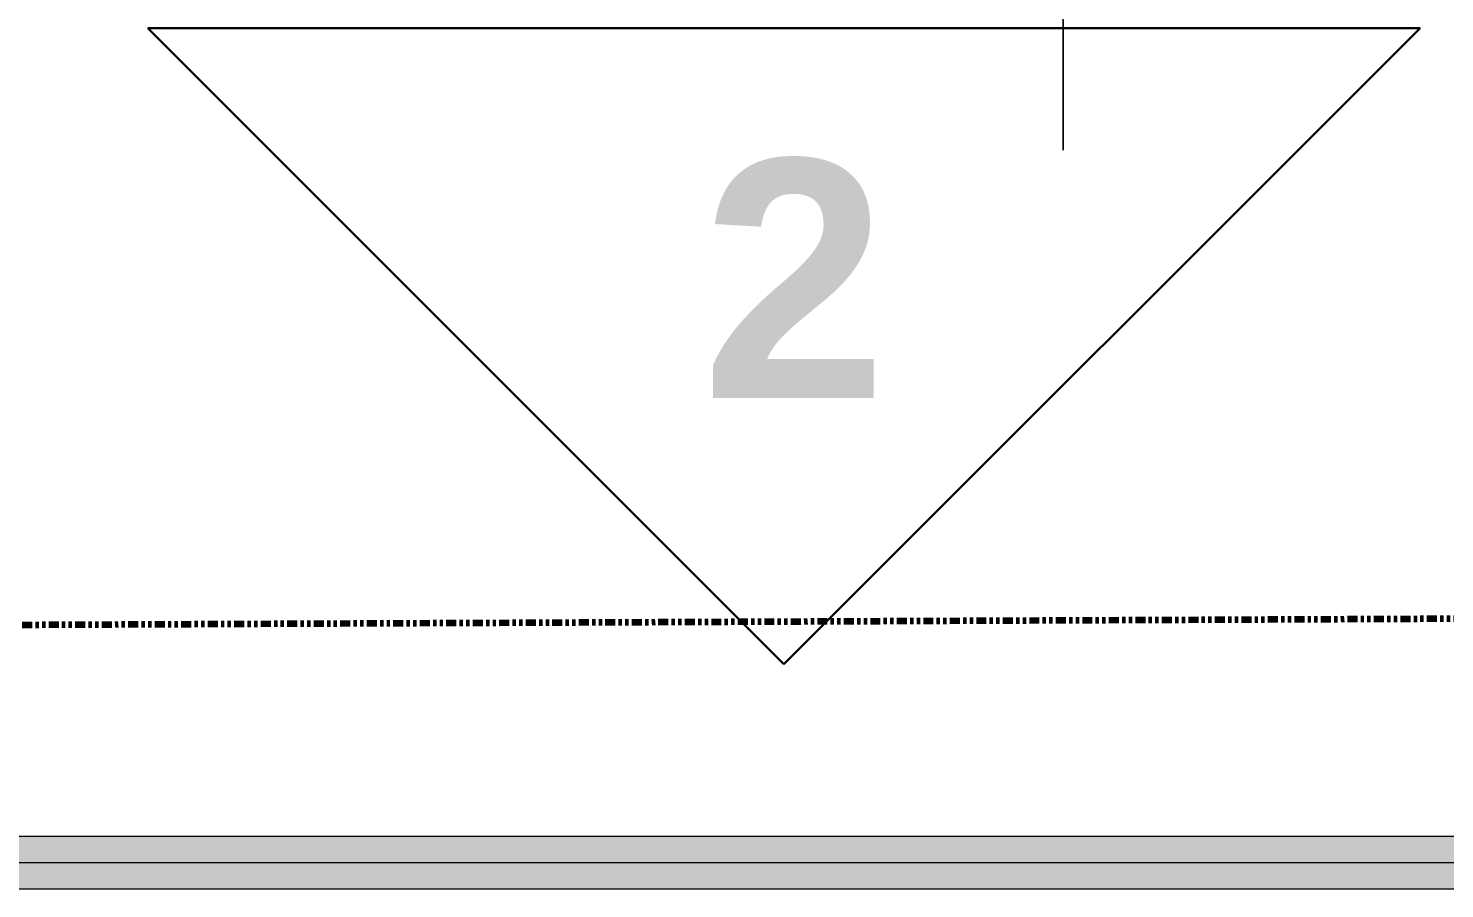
# Model space of a CAD drawing. Header units: inches. Extents: x 9391 to 11530, y 1186 to 2858.
# Drawn here: x 10563.9 to 10617.3, y 2603.6 to 2636.1 of the extents above; entities that cross this region are included whole.
import ezdxf

# ---------------------------------------------------------------- set-up
doc = ezdxf.new("R2010")
doc.units = ezdxf.units.IN
doc.header["$MEASUREMENT"] = 0
doc.linetypes.add('Double Dash 3_8_', pattern=[1, 0.375, -0.125, 0.125, -0.125, 0.125, -0.125])
for name, color, linetype, lineweight in [('A-DETL-GENF-1', 254, 'Continuous', 9), ('A-FLOR-HRAL', 11, 'Continuous', 9), ('C-PROP-LINE', 91, 'Double Dash 3_8_', 211), ('G-ANNO-SYMB-1', 111, 'Continuous', 30), ('G-ANNO-SYMB-2', 111, 'Continuous', 9)]:
    doc.layers.add(name, color=color, linetype=linetype, lineweight=lineweight)
doc.styles.add('Arial_B', font='arialbd.ttf', dxfattribs={"height": 9})

# ---------------------------------------------------------------- blocks, each defined once
blk = doc.blocks.new('magnolia 26756 - magnolia 26756-V154-FLOOR PLAN - ROOF')
at = {"layer": 'A-DETL-GENF-1'}
for p, q in [((0, -19.893), (0, -19.399)), ((0, -19.465), (0, -19.822)), ((0, -19.921), (0, -19.599)), ((0, -19.599), (0, -21.356)), ((0, -19.953), (0, -19.671)), ((0, -19.701), (0, -19.932)), ((0, -19.714), (0, -20.132)), ((0, -20.044), (0, -19.739)), ((0, -19.767), (0, -19.957)), ((0, -20.032), (0, -19.794)), ((0, -19.822), (0, -20.956)), ((0, -20.132), (0, -19.893)), ((0, -20.019), (0, -19.921)), ((0, -19.932), (0, -20.019)), ((0, -20.123), (0, -19.953)), ((0, -19.957), (0, -20.265)), ((0, -20.242), (0, -20.032)), ((0, -20.265), (0, -20.044)), ((0, -20.132), (0, -20.123)), ((0, -20.203), (0, -20.132)), ((0, -21.226), (0, -20.203)), ((0, -20.865), (0, -20.242)), ((0, -22.013), (0, -20.465)), ((0, -20.465), (0, -21.433)), ((0, -20.9), (0, -20.865)), ((0, -20.978), (0, -20.9)), ((0, -20.956), (0, -21.137)), ((0, -21.311), (0, -20.978)), ((0, -21.137), (0, -21.265)), ((0, -21.339), (0, -21.226)), ((0, -21.265), (0, -21.339)), ((0, -21.405), (0, -21.311)), ((0, -21.356), (0, -21.706)), ((0, -21.465), (0, -21.405)), ((0, -21.433), (0, -21.63)), ((0, -21.479), (0, -21.465)), ((0, -21.465), (0, -21.604)), ((0, -21.8), (0, -21.465)), ((0, -21.516), (0, -21.479)), ((0, -21.865), (0, -21.516)), ((0, -21.604), (0, -21.727)), ((0, -21.63), (0, -21.779)), ((0, -21.706), (0, -21.954)), ((0, -21.727), (0, -22.188)), ((0, -21.779), (0, -21.865)), ((0, -22.7), (0, -21.8)), ((0, -21.954), (0, -22.065)), ((0, -22.065), (0, -22.013)), ((0, -22.364), (0, -22.109)), ((0, -22.109), (0, -22.132)), ((0, -22.132), (0, -22.259)), ((0, -22.188), (0, -22.332)), ((0, -22.259), (0, -23.165)), ((0, -22.332), (0, -22.383)), ((0, -22.383), (0, -22.364)), ((0, -23.664), (0, -22.7)), ((0, -23.165), (0, -24.07)), ((0, -24.398), (0, -23.664)), ((0, -24.07), (0, -24.26)), ((0, -24.26), (0, -24.379)), ((0, -24.379), (0, -24.398))]:
    blk.add_line(p, q, dxfattribs=at)
blk = doc.blocks.new('Railing - Railing-1679211-FLOOR PLAN - ROOF')
at = {"layer": 'A-FLOR-HRAL'}
blk.add_hatch(color=256, dxfattribs=at).paths.add_polyline_path([(-2604.579, 11250.367), (-2604.579, 11314.311), (-2605.564, 11315.248), (-2605.545, 11294.054), (-2605.563, 11288.435), (-2605.564, 11246.879), (-2605.539, 10123.782), (-2604.579, 10123.782), (-2604.579, 11249.204)], flags=0)
h = blk.add_hatch(color=256, dxfattribs=at)
h.paths.add_polyline_path([(-2604.579, 10402.812), (-2604.579, 10402.812), (-2604.21, 10401.728)], flags=0)
h.paths.add_polyline_path([(-2603.595, 11291.059), (-2603.615, 11308.017), (-2603.62, 11313.352), (-2604.579, 11314.311), (-2604.579, 10123.782), (-2603.595, 10123.782), (-2603.602, 10142.954), (-2603.595, 10153.858), (-2603.595, 11290.745)], flags=0)
h.paths.add_polyline_path([(-2603.633, 10150.709), (-2603.633, 10150.709), (-2603.633, 10151.674)], flags=0)
h.paths.add_polyline_path([(-2603.883, 10291.2), (-2603.883, 10291.2), (-2603.883, 10291.35)], flags=0)
h.paths.add_polyline_path([(-2603.883, 10295.851), (-2603.884, 10295.851), (-2604.195, 10295.851)], flags=0)
h.paths.add_polyline_path([(-2604.203, 11209.375), (-2604.203, 11209.375), (-2604.203, 11209.675)], flags=0)
h.paths.add_polyline_path([(-2604.203, 10298.061), (-2604.203, 10298.061), (-2604.203, 10298.176)], flags=0)
h.paths.add_polyline_path([(-2604.203, 10223.769), (-2604.203, 10223.768), (-2604.203, 10224.546)], flags=0)
h.paths.add_polyline_path([(-2604.203, 10223.468), (-2604.203, 10223.468), (-2604.203, 10223.768)], flags=0)
h.paths.add_polyline_path([(-2604.203, 10800.432), (-2604.203, 10800.431), (-2604.203, 10801.522)], flags=0)
h.paths.add_polyline_path([(-2604.203, 11005.054), (-2604.203, 11005.053), (-2604.203, 11006.144)], flags=0)
h.paths.add_polyline_path([(-2604.203, 11060.86), (-2604.203, 11060.859), (-2604.203, 11061.95)], flags=0)
h.paths.add_polyline_path([(-2604.203, 11098.064), (-2604.203, 11098.063), (-2604.203, 11099.154)], flags=0)
h.paths.add_polyline_path([(-2604.203, 10465.595), (-2604.203, 10465.594), (-2604.203, 10466.685)], flags=0)
h.paths.add_polyline_path([(-2604.203, 10186.565), (-2604.203, 10186.564), (-2604.203, 10187.655)], flags=0)
for p, q in [((-2605.564, 11315.296), (-2605.564, 10123.782)), ((-2604.579, 10123.782), (-2604.579, 11314.311)), ((-2603.595, 10123.782), (-2603.595, 11313.327))]:
    blk.add_line(p, q, dxfattribs=at)
blk = doc.blocks.new('Family - ___-1646256-FLOOR PLAN - ROOF')
at = {"layer": 'C-PROP-LINE'}
blk.add_line((-2608.445, 9390.686), (-2616.713, 11287.658), dxfattribs=at)
blk = doc.blocks.new('Elevation - Detail Number-151370-FLOOR PLAN - ROOF')
at = {"layer": 'G-ANNO-SYMB-1'}
for p, q in [((0, 0.25), (-0.25, 0)), ((0.25, 0), (0, 0.25)), ((-0.25, 0), (0.25, 0))]:
    blk.add_line(p, q, dxfattribs=at)

msp = doc.modelspace()

# ---------------------------------------------------------------- block references
at = {"layer": 'A-DETL-GENF-1'}
msp.add_blockref('magnolia 26756 - magnolia 26756-V154-FLOOR PLAN - ROOF', (10602.947, 2655.868), dxfattribs=at)
at = {"layer": 'A-FLOR-HRAL', "rotation": 270.0000000000005}
msp.add_blockref('Railing - Railing-1679211-FLOOR PLAN - ROOF', (0, 0), dxfattribs=at)
at = {"layer": 'C-PROP-LINE', "rotation": 270.0000000000005}
msp.add_blockref('Family - ___-1646256-FLOOR PLAN - ROOF', (0, 0), dxfattribs=at)
at = {"layer": 'G-ANNO-SYMB-1', "extrusion": (0, 0, -1), "xscale": 95.99999999999994, "yscale": 95.99999999999994, "zscale": 95.99999999999994, "rotation": 180}
msp.add_blockref('Elevation - Detail Number-151370-FLOOR PLAN - ROOF', (-10592.416, 2636.07), dxfattribs=at)

# ---------------------------------------------------------------- texts
at = {"layer": 'G-ANNO-SYMB-2', "insert": (10589.305, 2631.116), "char_height": 9, "width": 8.484, "attachment_point": 1, "style": 'Arial_B'}
msp.add_mtext('\\fArial|b1|i0|c0|p34|;2', dxfattribs=at)

doc.saveas('drawing.dxf')
